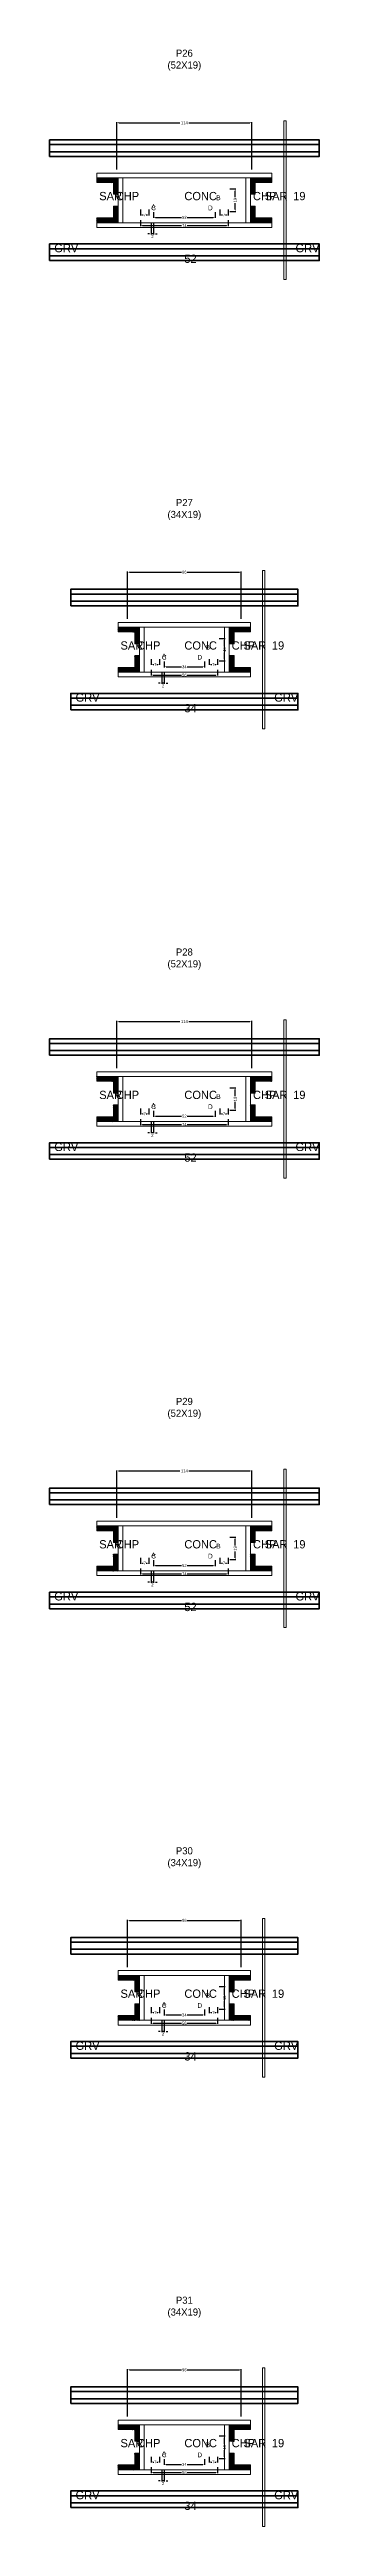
# Model space of a CAD drawing. Header units: centimetres. Extents: x -10500 to 4105, y -36866 to 295.
# Drawn here: x -114 to 114, y -11327 to -9233 of the extents above; entities that cross this region are included whole.
import ezdxf

# ---------------------------------------------------------------- set-up
doc = ezdxf.new("R2010")
doc.units = ezdxf.units.CM
for name, color, linetype in [('COTA', 241, 'Continuous'), ('GRAVATA', 224, 'Continuous'), ('Hachura', 251, 'Continuous'), ('NOMENCLATURA', 7, 'Continuous'), ('SARRAFO', 251, 'Continuous'), ('Texto Seção', 7, 'Continuous')]:
    doc.layers.add(name, color=color, linetype=linetype)
doc.dimstyles.new('cotax2', dxfattribs={"dimtxt": 2.5, "dimasz": 1.5, "dimexe": 0.5, "dimexo": 0.5, "dimgap": 0.5, "dimtad": 1, "dimcen": 2.5, "dimazin": 3, "dimtfac": 1, "dimtmove": 0, "dimatfit": 3})

# ---------------------------------------------------------------- blocks, each defined once
blk = doc.blocks.new('_CLOSEDFILLED')
at = {"color": 0, "linetype": 'BYBLOCK'}
blk.add_solid([(-1, 0.2), (0, 0), (-1, -0.2)], dxfattribs=at)
blk = doc.blocks.new('*D664')
for p, q in [((-37, -9377), (-37, -9382)), ((-35.5, -9381.5), (-2.5, -9381.5)), ((2.5, -9381.5), (35.5, -9381.5)), ((37, -9377), (37, -9382))]:
    blk.add_line(p, q)
at = {"layer": 'Defpoints'}
for p in [(-37, -9376.5), (-37, -9381.5), (37, -9376.5)]:
    blk.add_point(p, dxfattribs=at)
at = {"layer": 'COTA', "xscale": 1.5, "yscale": 1.5, "rotation": 180}
blk.add_blockref('_CLOSEDFILLED', (-37, -9381.5), dxfattribs=at)
at = {"layer": 'COTA', "xscale": 1.5, "yscale": 1.5}
blk.add_blockref('_CLOSEDFILLED', (37, -9381.5), dxfattribs=at)
at = {"layer": 'COTA', "insert": (0, -9381.5), "char_height": 2.5, "attachment_point": 5}
blk.add_mtext('74', dxfattribs=at)
blk = doc.blocks.new('*D665')
for p, q in [((-26, -9370), (-26, -9375)), ((-24.5, -9374.5), (-2.5, -9374.5)), ((2.5, -9374.5), (24.5, -9374.5)), ((26, -9370), (26, -9375))]:
    blk.add_line(p, q)
at = {"layer": 'Defpoints'}
for p in [(-26, -9369.5), (-26, -9374.5), (26, -9369.5)]:
    blk.add_point(p, dxfattribs=at)
at = {"layer": 'COTA', "xscale": 1.5, "yscale": 1.5, "rotation": 180}
blk.add_blockref('_CLOSEDFILLED', (-26, -9374.5), dxfattribs=at)
at = {"layer": 'COTA', "xscale": 1.5, "yscale": 1.5}
blk.add_blockref('_CLOSEDFILLED', (26, -9374.5), dxfattribs=at)
at = {"layer": 'COTA', "insert": (0, -9374.5), "char_height": 2.5, "attachment_point": 5}
blk.add_mtext('52', dxfattribs=at)
blk = doc.blocks.new('*D666')
for p, q in [((38.5, -9350.5), (43.5, -9350.5)), ((43, -9357.5), (43, -9352)), ((38.5, -9369.5), (43.5, -9369.5)), ((43, -9368), (43, -9362.5))]:
    blk.add_line(p, q)
at = {"layer": 'Defpoints'}
for p in [(38, -9350.5), (38, -9369.5), (43, -9369.5)]:
    blk.add_point(p, dxfattribs=at)
at = {"layer": 'COTA', "xscale": 1.5, "yscale": 1.5}
for p, rotation in [((43, -9350.5), 90), ((43, -9369.5), 270)]:
    blk.add_blockref('_CLOSEDFILLED', p, dxfattribs=dict(at, rotation=rotation))
at = {"layer": 'COTA', "insert": (43, -9360), "char_height": 2.5, "attachment_point": 5, "rotation": 90}
blk.add_mtext('19', dxfattribs=at)
blk = doc.blocks.new('*D667')
for p, q in [((-37, -9368), (-37, -9373)), ((-35.5, -9372.5), (-34.75, -9372.5)), ((-32.25, -9372.5), (-31.5, -9372.5)), ((-30, -9368), (-30, -9373))]:
    blk.add_line(p, q)
at = {"layer": 'Defpoints'}
for p in [(-37, -9367.5), (-37, -9372.5), (-30, -9367.5)]:
    blk.add_point(p, dxfattribs=at)
at = {"layer": 'COTA', "xscale": 1.5, "yscale": 1.5, "rotation": 180}
blk.add_blockref('_CLOSEDFILLED', (-37, -9372.5), dxfattribs=at)
at = {"layer": 'COTA', "xscale": 1.5, "yscale": 1.5}
blk.add_blockref('_CLOSEDFILLED', (-30, -9372.5), dxfattribs=at)
at = {"layer": 'COTA', "insert": (-33.5, -9372.5), "char_height": 2.5, "attachment_point": 5}
blk.add_mtext('7', dxfattribs=at)
blk = doc.blocks.new('*D668')
for p, q in [((30, -9368), (30, -9373)), ((31.5, -9372.5), (32.25, -9372.5)), ((34.75, -9372.5), (35.5, -9372.5)), ((37, -9368), (37, -9373))]:
    blk.add_line(p, q)
at = {"layer": 'Defpoints'}
for p in [(30, -9367.5), (30, -9372.5), (37, -9367.5)]:
    blk.add_point(p, dxfattribs=at)
at = {"layer": 'COTA', "xscale": 1.5, "yscale": 1.5, "rotation": 180}
blk.add_blockref('_CLOSEDFILLED', (30, -9372.5), dxfattribs=at)
at = {"layer": 'COTA', "xscale": 1.5, "yscale": 1.5}
blk.add_blockref('_CLOSEDFILLED', (37, -9372.5), dxfattribs=at)
at = {"layer": 'COTA', "insert": (33.5, -9372.5), "char_height": 2.5, "attachment_point": 5}
blk.add_mtext('7', dxfattribs=at)
blk = doc.blocks.new('*D669')
for p, q in [((-57, -9334), (-57, -9294)), ((-55.5, -9294.5), (-3.75, -9294.5)), ((3.75, -9294.5), (55.5, -9294.5)), ((57, -9334), (57, -9294))]:
    blk.add_line(p, q)
at = {"layer": 'Defpoints'}
for p in [(-57, -9294.5), (-57, -9334.5), (57, -9334.5)]:
    blk.add_point(p, dxfattribs=at)
at = {"layer": 'COTA', "xscale": 1.5, "yscale": 1.5, "rotation": 180}
blk.add_blockref('_CLOSEDFILLED', (-57, -9294.5), dxfattribs=at)
at = {"layer": 'COTA', "xscale": 1.5, "yscale": 1.5}
blk.add_blockref('_CLOSEDFILLED', (57, -9294.5), dxfattribs=at)
at = {"layer": 'COTA', "insert": (0, -9294.5), "char_height": 2.5, "attachment_point": 5}
blk.add_mtext('114', dxfattribs=at)
blk = doc.blocks.new('*D690')
for p, q in [((-28, -9757), (-28, -9762)), ((28, -9757), (28, -9762)), ((-26.5, -9761.5), (-2.5, -9761.5)), ((2.5, -9761.5), (26.5, -9761.5))]:
    blk.add_line(p, q)
at = {"layer": 'Defpoints'}
for p in [(-28, -9756.5), (28, -9756.5), (-28, -9761.5)]:
    blk.add_point(p, dxfattribs=at)
at = {"layer": 'COTA', "xscale": 1.5, "yscale": 1.5, "rotation": 180}
blk.add_blockref('_CLOSEDFILLED', (-28, -9761.5), dxfattribs=at)
at = {"layer": 'COTA', "xscale": 1.5, "yscale": 1.5}
blk.add_blockref('_CLOSEDFILLED', (28, -9761.5), dxfattribs=at)
at = {"layer": 'COTA', "insert": (0, -9761.5), "char_height": 2.5, "attachment_point": 5}
blk.add_mtext('56', dxfattribs=at)
blk = doc.blocks.new('*D691')
for p, q in [((-17, -9750), (-17, -9755)), ((-15.5, -9754.5), (-2.5, -9754.5)), ((2.5, -9754.5), (15.5, -9754.5)), ((17, -9750), (17, -9755))]:
    blk.add_line(p, q)
at = {"layer": 'Defpoints'}
for p in [(-17, -9749.5), (-17, -9754.5), (17, -9749.5)]:
    blk.add_point(p, dxfattribs=at)
at = {"layer": 'COTA', "xscale": 1.5, "yscale": 1.5, "rotation": 180}
blk.add_blockref('_CLOSEDFILLED', (-17, -9754.5), dxfattribs=at)
at = {"layer": 'COTA', "xscale": 1.5, "yscale": 1.5}
blk.add_blockref('_CLOSEDFILLED', (17, -9754.5), dxfattribs=at)
at = {"layer": 'COTA', "insert": (0, -9754.5), "char_height": 2.5, "attachment_point": 5}
blk.add_mtext('34', dxfattribs=at)
blk = doc.blocks.new('*D692')
for p, q in [((29.5, -9730.5), (34.5, -9730.5)), ((34, -9737.5), (34, -9732)), ((29.5, -9749.5), (34.5, -9749.5)), ((34, -9748), (34, -9742.5))]:
    blk.add_line(p, q)
at = {"layer": 'Defpoints'}
for p in [(29, -9730.5), (29, -9749.5), (34, -9749.5)]:
    blk.add_point(p, dxfattribs=at)
at = {"layer": 'COTA', "xscale": 1.5, "yscale": 1.5}
for p, rotation in [((34, -9730.5), 90), ((34, -9749.5), 270)]:
    blk.add_blockref('_CLOSEDFILLED', p, dxfattribs=dict(at, rotation=rotation))
at = {"layer": 'COTA', "insert": (34, -9740), "char_height": 2.5, "attachment_point": 5, "rotation": 90}
blk.add_mtext('19', dxfattribs=at)
blk = doc.blocks.new('*D693')
for p, q in [((-28, -9748), (-28, -9753)), ((-26.5, -9752.5), (-25.75, -9752.5)), ((-23.25, -9752.5), (-22.5, -9752.5)), ((-21, -9748), (-21, -9753))]:
    blk.add_line(p, q)
at = {"layer": 'Defpoints'}
for p in [(-28, -9747.5), (-28, -9752.5), (-21, -9747.5)]:
    blk.add_point(p, dxfattribs=at)
at = {"layer": 'COTA', "xscale": 1.5, "yscale": 1.5, "rotation": 180}
blk.add_blockref('_CLOSEDFILLED', (-28, -9752.5), dxfattribs=at)
at = {"layer": 'COTA', "xscale": 1.5, "yscale": 1.5}
blk.add_blockref('_CLOSEDFILLED', (-21, -9752.5), dxfattribs=at)
at = {"layer": 'COTA', "insert": (-24.5, -9752.5), "char_height": 2.5, "attachment_point": 5}
blk.add_mtext('7', dxfattribs=at)
blk = doc.blocks.new('*D694')
for p, q in [((21, -9748), (21, -9753)), ((22.5, -9752.5), (23.25, -9752.5)), ((25.75, -9752.5), (26.5, -9752.5)), ((28, -9748), (28, -9753))]:
    blk.add_line(p, q)
at = {"layer": 'Defpoints'}
for p in [(21, -9747.5), (21, -9752.5), (28, -9747.5)]:
    blk.add_point(p, dxfattribs=at)
at = {"layer": 'COTA', "xscale": 1.5, "yscale": 1.5, "rotation": 180}
blk.add_blockref('_CLOSEDFILLED', (21, -9752.5), dxfattribs=at)
at = {"layer": 'COTA', "xscale": 1.5, "yscale": 1.5}
blk.add_blockref('_CLOSEDFILLED', (28, -9752.5), dxfattribs=at)
at = {"layer": 'COTA', "insert": (24.5, -9752.5), "char_height": 2.5, "attachment_point": 5}
blk.add_mtext('7', dxfattribs=at)
blk = doc.blocks.new('*D695')
for p, q in [((-48, -9714), (-48, -9674)), ((-46.5, -9674.5), (-2.5, -9674.5)), ((2.5, -9674.5), (46.5, -9674.5)), ((48, -9714), (48, -9674))]:
    blk.add_line(p, q)
at = {"layer": 'Defpoints'}
for p in [(-48, -9674.5), (-48, -9714.5), (48, -9714.5)]:
    blk.add_point(p, dxfattribs=at)
at = {"layer": 'COTA', "xscale": 1.5, "yscale": 1.5, "rotation": 180}
blk.add_blockref('_CLOSEDFILLED', (-48, -9674.5), dxfattribs=at)
at = {"layer": 'COTA', "xscale": 1.5, "yscale": 1.5}
blk.add_blockref('_CLOSEDFILLED', (48, -9674.5), dxfattribs=at)
at = {"layer": 'COTA', "insert": (0, -9674.5), "char_height": 2.5, "attachment_point": 5}
blk.add_mtext('96', dxfattribs=at)
blk = doc.blocks.new('*D716')
for p, q in [((-37, -10137), (-37, -10142)), ((-35.5, -10141.5), (-2.5, -10141.5)), ((2.5, -10141.5), (35.5, -10141.5)), ((37, -10137), (37, -10142))]:
    blk.add_line(p, q)
at = {"layer": 'Defpoints'}
for p in [(-37, -10136.5), (37, -10136.5), (-37, -10141.5)]:
    blk.add_point(p, dxfattribs=at)
at = {"layer": 'COTA', "xscale": 1.5, "yscale": 1.5, "rotation": 180}
blk.add_blockref('_CLOSEDFILLED', (-37, -10141.5), dxfattribs=at)
at = {"layer": 'COTA', "xscale": 1.5, "yscale": 1.5}
blk.add_blockref('_CLOSEDFILLED', (37, -10141.5), dxfattribs=at)
at = {"layer": 'COTA', "insert": (0, -10141.5), "char_height": 2.5, "attachment_point": 5}
blk.add_mtext('74', dxfattribs=at)
blk = doc.blocks.new('*D717')
for p, q in [((-26, -10130), (-26, -10135)), ((-24.5, -10134.5), (-2.5, -10134.5)), ((2.5, -10134.5), (24.5, -10134.5)), ((26, -10130), (26, -10135))]:
    blk.add_line(p, q)
at = {"layer": 'Defpoints'}
for p in [(-26, -10129.5), (-26, -10134.5), (26, -10129.5)]:
    blk.add_point(p, dxfattribs=at)
at = {"layer": 'COTA', "xscale": 1.5, "yscale": 1.5, "rotation": 180}
blk.add_blockref('_CLOSEDFILLED', (-26, -10134.5), dxfattribs=at)
at = {"layer": 'COTA', "xscale": 1.5, "yscale": 1.5}
blk.add_blockref('_CLOSEDFILLED', (26, -10134.5), dxfattribs=at)
at = {"layer": 'COTA', "insert": (0, -10134.5), "char_height": 2.5, "attachment_point": 5}
blk.add_mtext('52', dxfattribs=at)
blk = doc.blocks.new('*D718')
for p, q in [((38.5, -10110.5), (43.5, -10110.5)), ((43, -10117.5), (43, -10112)), ((38.5, -10129.5), (43.5, -10129.5)), ((43, -10128), (43, -10122.5))]:
    blk.add_line(p, q)
at = {"layer": 'Defpoints'}
for p in [(38, -10110.5), (38, -10129.5), (43, -10129.5)]:
    blk.add_point(p, dxfattribs=at)
at = {"layer": 'COTA', "xscale": 1.5, "yscale": 1.5}
for p, rotation in [((43, -10110.5), 90), ((43, -10129.5), 270)]:
    blk.add_blockref('_CLOSEDFILLED', p, dxfattribs=dict(at, rotation=rotation))
at = {"layer": 'COTA', "insert": (43, -10120), "char_height": 2.5, "attachment_point": 5, "rotation": 90}
blk.add_mtext('19', dxfattribs=at)
blk = doc.blocks.new('*D719')
for p, q in [((-37, -10128), (-37, -10133)), ((-35.5, -10132.5), (-34.75, -10132.5)), ((-32.25, -10132.5), (-31.5, -10132.5)), ((-30, -10128), (-30, -10133))]:
    blk.add_line(p, q)
at = {"layer": 'Defpoints'}
for p in [(-37, -10127.5), (-37, -10132.5), (-30, -10127.5)]:
    blk.add_point(p, dxfattribs=at)
at = {"layer": 'COTA', "xscale": 1.5, "yscale": 1.5, "rotation": 180}
blk.add_blockref('_CLOSEDFILLED', (-37, -10132.5), dxfattribs=at)
at = {"layer": 'COTA', "xscale": 1.5, "yscale": 1.5}
blk.add_blockref('_CLOSEDFILLED', (-30, -10132.5), dxfattribs=at)
at = {"layer": 'COTA', "insert": (-33.5, -10132.5), "char_height": 2.5, "attachment_point": 5}
blk.add_mtext('7', dxfattribs=at)
blk = doc.blocks.new('*D720')
for p, q in [((30, -10128), (30, -10133)), ((31.5, -10132.5), (32.25, -10132.5)), ((34.75, -10132.5), (35.5, -10132.5)), ((37, -10128), (37, -10133))]:
    blk.add_line(p, q)
at = {"layer": 'Defpoints'}
for p in [(30, -10127.5), (30, -10132.5), (37, -10127.5)]:
    blk.add_point(p, dxfattribs=at)
at = {"layer": 'COTA', "xscale": 1.5, "yscale": 1.5, "rotation": 180}
blk.add_blockref('_CLOSEDFILLED', (30, -10132.5), dxfattribs=at)
at = {"layer": 'COTA', "xscale": 1.5, "yscale": 1.5}
blk.add_blockref('_CLOSEDFILLED', (37, -10132.5), dxfattribs=at)
at = {"layer": 'COTA', "insert": (33.5, -10132.5), "char_height": 2.5, "attachment_point": 5}
blk.add_mtext('7', dxfattribs=at)
blk = doc.blocks.new('*D721')
for p, q in [((-57, -10094), (-57, -10054)), ((-55.5, -10054.5), (-3.75, -10054.5)), ((3.75, -10054.5), (55.5, -10054.5)), ((57, -10094), (57, -10054))]:
    blk.add_line(p, q)
at = {"layer": 'Defpoints'}
for p in [(-57, -10054.5), (-57, -10094.5), (57, -10094.5)]:
    blk.add_point(p, dxfattribs=at)
at = {"layer": 'COTA', "xscale": 1.5, "yscale": 1.5, "rotation": 180}
blk.add_blockref('_CLOSEDFILLED', (-57, -10054.5), dxfattribs=at)
at = {"layer": 'COTA', "xscale": 1.5, "yscale": 1.5}
blk.add_blockref('_CLOSEDFILLED', (57, -10054.5), dxfattribs=at)
at = {"layer": 'COTA', "insert": (0, -10054.5), "char_height": 2.5, "attachment_point": 5}
blk.add_mtext('114', dxfattribs=at)
blk = doc.blocks.new('*D742')
for p, q in [((-37, -10517), (-37, -10522)), ((-35.5, -10521.5), (-2.5, -10521.5)), ((2.5, -10521.5), (35.5, -10521.5)), ((37, -10517), (37, -10522))]:
    blk.add_line(p, q)
at = {"layer": 'Defpoints'}
for p in [(-37, -10516.5), (-37, -10521.5), (37, -10516.5)]:
    blk.add_point(p, dxfattribs=at)
at = {"layer": 'COTA', "xscale": 1.5, "yscale": 1.5, "rotation": 180}
blk.add_blockref('_CLOSEDFILLED', (-37, -10521.5), dxfattribs=at)
at = {"layer": 'COTA', "xscale": 1.5, "yscale": 1.5}
blk.add_blockref('_CLOSEDFILLED', (37, -10521.5), dxfattribs=at)
at = {"layer": 'COTA', "insert": (0, -10521.5), "char_height": 2.5, "attachment_point": 5}
blk.add_mtext('74', dxfattribs=at)
blk = doc.blocks.new('*D743')
for p, q in [((-26, -10510), (-26, -10515)), ((26, -10510), (26, -10515)), ((-24.5, -10514.5), (-2.5, -10514.5)), ((2.5, -10514.5), (24.5, -10514.5))]:
    blk.add_line(p, q)
at = {"layer": 'Defpoints'}
for p in [(-26, -10509.5), (26, -10509.5), (-26, -10514.5)]:
    blk.add_point(p, dxfattribs=at)
at = {"layer": 'COTA', "xscale": 1.5, "yscale": 1.5, "rotation": 180}
blk.add_blockref('_CLOSEDFILLED', (-26, -10514.5), dxfattribs=at)
at = {"layer": 'COTA', "xscale": 1.5, "yscale": 1.5}
blk.add_blockref('_CLOSEDFILLED', (26, -10514.5), dxfattribs=at)
at = {"layer": 'COTA', "insert": (0, -10514.5), "char_height": 2.5, "attachment_point": 5}
blk.add_mtext('52', dxfattribs=at)
blk = doc.blocks.new('*D744')
for p, q in [((38.5, -10490.5), (43.5, -10490.5)), ((43, -10497.5), (43, -10492)), ((38.5, -10509.5), (43.5, -10509.5)), ((43, -10508), (43, -10502.5))]:
    blk.add_line(p, q)
at = {"layer": 'Defpoints'}
for p in [(38, -10490.5), (38, -10509.5), (43, -10509.5)]:
    blk.add_point(p, dxfattribs=at)
at = {"layer": 'COTA', "xscale": 1.5, "yscale": 1.5}
for p, rotation in [((43, -10490.5), 90), ((43, -10509.5), 270)]:
    blk.add_blockref('_CLOSEDFILLED', p, dxfattribs=dict(at, rotation=rotation))
at = {"layer": 'COTA', "insert": (43, -10500), "char_height": 2.5, "attachment_point": 5, "rotation": 90}
blk.add_mtext('19', dxfattribs=at)
blk = doc.blocks.new('*D745')
for p, q in [((-37, -10508), (-37, -10513)), ((-35.5, -10512.5), (-34.75, -10512.5)), ((-32.25, -10512.5), (-31.5, -10512.5)), ((-30, -10508), (-30, -10513))]:
    blk.add_line(p, q)
at = {"layer": 'Defpoints'}
for p in [(-37, -10507.5), (-37, -10512.5), (-30, -10507.5)]:
    blk.add_point(p, dxfattribs=at)
at = {"layer": 'COTA', "xscale": 1.5, "yscale": 1.5, "rotation": 180}
blk.add_blockref('_CLOSEDFILLED', (-37, -10512.5), dxfattribs=at)
at = {"layer": 'COTA', "xscale": 1.5, "yscale": 1.5}
blk.add_blockref('_CLOSEDFILLED', (-30, -10512.5), dxfattribs=at)
at = {"layer": 'COTA', "insert": (-33.5, -10512.5), "char_height": 2.5, "attachment_point": 5}
blk.add_mtext('7', dxfattribs=at)
blk = doc.blocks.new('*D746')
for p, q in [((30, -10508), (30, -10513)), ((31.5, -10512.5), (32.25, -10512.5)), ((34.75, -10512.5), (35.5, -10512.5)), ((37, -10508), (37, -10513))]:
    blk.add_line(p, q)
at = {"layer": 'Defpoints'}
for p in [(30, -10507.5), (30, -10512.5), (37, -10507.5)]:
    blk.add_point(p, dxfattribs=at)
at = {"layer": 'COTA', "xscale": 1.5, "yscale": 1.5, "rotation": 180}
blk.add_blockref('_CLOSEDFILLED', (30, -10512.5), dxfattribs=at)
at = {"layer": 'COTA', "xscale": 1.5, "yscale": 1.5}
blk.add_blockref('_CLOSEDFILLED', (37, -10512.5), dxfattribs=at)
at = {"layer": 'COTA', "insert": (33.5, -10512.5), "char_height": 2.5, "attachment_point": 5}
blk.add_mtext('7', dxfattribs=at)
blk = doc.blocks.new('*D747')
for p, q in [((-57, -10474), (-57, -10434)), ((-55.5, -10434.5), (-3.75, -10434.5)), ((3.75, -10434.5), (55.5, -10434.5)), ((57, -10474), (57, -10434))]:
    blk.add_line(p, q)
at = {"layer": 'Defpoints'}
for p in [(-57, -10434.5), (-57, -10474.5), (57, -10474.5)]:
    blk.add_point(p, dxfattribs=at)
at = {"layer": 'COTA', "xscale": 1.5, "yscale": 1.5, "rotation": 180}
blk.add_blockref('_CLOSEDFILLED', (-57, -10434.5), dxfattribs=at)
at = {"layer": 'COTA', "xscale": 1.5, "yscale": 1.5}
blk.add_blockref('_CLOSEDFILLED', (57, -10434.5), dxfattribs=at)
at = {"layer": 'COTA', "insert": (0, -10434.5), "char_height": 2.5, "attachment_point": 5}
blk.add_mtext('114', dxfattribs=at)
blk = doc.blocks.new('*D768')
for p, q in [((-28, -10897), (-28, -10902)), ((-26.5, -10901.5), (-2.5, -10901.5)), ((2.5, -10901.5), (26.5, -10901.5)), ((28, -10897), (28, -10902))]:
    blk.add_line(p, q)
at = {"layer": 'Defpoints'}
for p in [(-28, -10896.5), (-28, -10901.5), (28, -10896.5)]:
    blk.add_point(p, dxfattribs=at)
at = {"layer": 'COTA', "xscale": 1.5, "yscale": 1.5, "rotation": 180}
blk.add_blockref('_CLOSEDFILLED', (-28, -10901.5), dxfattribs=at)
at = {"layer": 'COTA', "xscale": 1.5, "yscale": 1.5}
blk.add_blockref('_CLOSEDFILLED', (28, -10901.5), dxfattribs=at)
at = {"layer": 'COTA', "insert": (0, -10901.5), "char_height": 2.5, "attachment_point": 5}
blk.add_mtext('56', dxfattribs=at)
blk = doc.blocks.new('*D769')
for p, q in [((-17, -10890), (-17, -10895)), ((17, -10890), (17, -10895)), ((-15.5, -10894.5), (-2.5, -10894.5)), ((2.5, -10894.5), (15.5, -10894.5))]:
    blk.add_line(p, q)
at = {"layer": 'Defpoints'}
for p in [(-17, -10889.5), (17, -10889.5), (-17, -10894.5)]:
    blk.add_point(p, dxfattribs=at)
at = {"layer": 'COTA', "xscale": 1.5, "yscale": 1.5, "rotation": 180}
blk.add_blockref('_CLOSEDFILLED', (-17, -10894.5), dxfattribs=at)
at = {"layer": 'COTA', "xscale": 1.5, "yscale": 1.5}
blk.add_blockref('_CLOSEDFILLED', (17, -10894.5), dxfattribs=at)
at = {"layer": 'COTA', "insert": (0, -10894.5), "char_height": 2.5, "attachment_point": 5}
blk.add_mtext('34', dxfattribs=at)
blk = doc.blocks.new('*D770')
for p, q in [((29.5, -10870.5), (34.5, -10870.5)), ((29.5, -10889.5), (34.5, -10889.5)), ((34, -10877.5), (34, -10872)), ((34, -10888), (34, -10882.5))]:
    blk.add_line(p, q)
at = {"layer": 'Defpoints'}
for p in [(29, -10870.5), (29, -10889.5), (34, -10889.5)]:
    blk.add_point(p, dxfattribs=at)
at = {"layer": 'COTA', "xscale": 1.5, "yscale": 1.5}
for p, rotation in [((34, -10870.5), 90), ((34, -10889.5), 270)]:
    blk.add_blockref('_CLOSEDFILLED', p, dxfattribs=dict(at, rotation=rotation))
at = {"layer": 'COTA', "insert": (34, -10880), "char_height": 2.5, "attachment_point": 5, "rotation": 90}
blk.add_mtext('19', dxfattribs=at)
blk = doc.blocks.new('*D771')
for p, q in [((-28, -10888), (-28, -10893)), ((-21, -10888), (-21, -10893)), ((-26.5, -10892.5), (-25.75, -10892.5)), ((-23.25, -10892.5), (-22.5, -10892.5))]:
    blk.add_line(p, q)
at = {"layer": 'Defpoints'}
for p in [(-28, -10887.5), (-21, -10887.5), (-28, -10892.5)]:
    blk.add_point(p, dxfattribs=at)
at = {"layer": 'COTA', "xscale": 1.5, "yscale": 1.5, "rotation": 180}
blk.add_blockref('_CLOSEDFILLED', (-28, -10892.5), dxfattribs=at)
at = {"layer": 'COTA', "xscale": 1.5, "yscale": 1.5}
blk.add_blockref('_CLOSEDFILLED', (-21, -10892.5), dxfattribs=at)
at = {"layer": 'COTA', "insert": (-24.5, -10892.5), "char_height": 2.5, "attachment_point": 5}
blk.add_mtext('7', dxfattribs=at)
blk = doc.blocks.new('*D772')
for p, q in [((21, -10888), (21, -10893)), ((28, -10888), (28, -10893)), ((22.5, -10892.5), (23.25, -10892.5)), ((25.75, -10892.5), (26.5, -10892.5))]:
    blk.add_line(p, q)
at = {"layer": 'Defpoints'}
for p in [(21, -10887.5), (28, -10887.5), (21, -10892.5)]:
    blk.add_point(p, dxfattribs=at)
at = {"layer": 'COTA', "xscale": 1.5, "yscale": 1.5, "rotation": 180}
blk.add_blockref('_CLOSEDFILLED', (21, -10892.5), dxfattribs=at)
at = {"layer": 'COTA', "xscale": 1.5, "yscale": 1.5}
blk.add_blockref('_CLOSEDFILLED', (28, -10892.5), dxfattribs=at)
at = {"layer": 'COTA', "insert": (24.5, -10892.5), "char_height": 2.5, "attachment_point": 5}
blk.add_mtext('7', dxfattribs=at)
blk = doc.blocks.new('*D773')
for p, q in [((-48, -10854), (-48, -10814)), ((-46.5, -10814.5), (-2.5, -10814.5)), ((2.5, -10814.5), (46.5, -10814.5)), ((48, -10854), (48, -10814))]:
    blk.add_line(p, q)
at = {"layer": 'Defpoints'}
for p in [(-48, -10814.5), (-48, -10854.5), (48, -10854.5)]:
    blk.add_point(p, dxfattribs=at)
at = {"layer": 'COTA', "xscale": 1.5, "yscale": 1.5, "rotation": 180}
blk.add_blockref('_CLOSEDFILLED', (-48, -10814.5), dxfattribs=at)
at = {"layer": 'COTA', "xscale": 1.5, "yscale": 1.5}
blk.add_blockref('_CLOSEDFILLED', (48, -10814.5), dxfattribs=at)
at = {"layer": 'COTA', "insert": (0, -10814.5), "char_height": 2.5, "attachment_point": 5}
blk.add_mtext('96', dxfattribs=at)
blk = doc.blocks.new('*D794')
for p, q in [((-28, -11277), (-28, -11282)), ((-26.5, -11281.5), (-2.5, -11281.5)), ((2.5, -11281.5), (26.5, -11281.5)), ((28, -11277), (28, -11282))]:
    blk.add_line(p, q)
at = {"layer": 'Defpoints'}
for p in [(-28, -11276.5), (-28, -11281.5), (28, -11276.5)]:
    blk.add_point(p, dxfattribs=at)
at = {"layer": 'COTA', "xscale": 1.5, "yscale": 1.5, "rotation": 180}
blk.add_blockref('_CLOSEDFILLED', (-28, -11281.5), dxfattribs=at)
at = {"layer": 'COTA', "xscale": 1.5, "yscale": 1.5}
blk.add_blockref('_CLOSEDFILLED', (28, -11281.5), dxfattribs=at)
at = {"layer": 'COTA', "insert": (0, -11281.5), "char_height": 2.5, "attachment_point": 5}
blk.add_mtext('56', dxfattribs=at)
blk = doc.blocks.new('*D795')
for p, q in [((-17, -11270), (-17, -11275)), ((-15.5, -11274.5), (-2.5, -11274.5)), ((2.5, -11274.5), (15.5, -11274.5)), ((17, -11270), (17, -11275))]:
    blk.add_line(p, q)
at = {"layer": 'Defpoints'}
for p in [(-17, -11269.5), (-17, -11274.5), (17, -11269.5)]:
    blk.add_point(p, dxfattribs=at)
at = {"layer": 'COTA', "xscale": 1.5, "yscale": 1.5, "rotation": 180}
blk.add_blockref('_CLOSEDFILLED', (-17, -11274.5), dxfattribs=at)
at = {"layer": 'COTA', "xscale": 1.5, "yscale": 1.5}
blk.add_blockref('_CLOSEDFILLED', (17, -11274.5), dxfattribs=at)
at = {"layer": 'COTA', "insert": (0, -11274.5), "char_height": 2.5, "attachment_point": 5}
blk.add_mtext('34', dxfattribs=at)
blk = doc.blocks.new('*D796')
for p, q in [((29.5, -11250.5), (34.5, -11250.5)), ((34, -11257.5), (34, -11252)), ((34, -11268), (34, -11262.5)), ((29.5, -11269.5), (34.5, -11269.5))]:
    blk.add_line(p, q)
at = {"layer": 'Defpoints'}
for p in [(29, -11250.5), (29, -11269.5), (34, -11269.5)]:
    blk.add_point(p, dxfattribs=at)
at = {"layer": 'COTA', "xscale": 1.5, "yscale": 1.5}
for p, rotation in [((34, -11250.5), 90), ((34, -11269.5), 270)]:
    blk.add_blockref('_CLOSEDFILLED', p, dxfattribs=dict(at, rotation=rotation))
at = {"layer": 'COTA', "insert": (34, -11260), "char_height": 2.5, "attachment_point": 5, "rotation": 90}
blk.add_mtext('19', dxfattribs=at)
blk = doc.blocks.new('*D797')
for p, q in [((-28, -11268), (-28, -11273)), ((-26.5, -11272.5), (-25.75, -11272.5)), ((-23.25, -11272.5), (-22.5, -11272.5)), ((-21, -11268), (-21, -11273))]:
    blk.add_line(p, q)
at = {"layer": 'Defpoints'}
for p in [(-28, -11267.5), (-21, -11267.5), (-28, -11272.5)]:
    blk.add_point(p, dxfattribs=at)
at = {"layer": 'COTA', "xscale": 1.5, "yscale": 1.5, "rotation": 180}
blk.add_blockref('_CLOSEDFILLED', (-28, -11272.5), dxfattribs=at)
at = {"layer": 'COTA', "xscale": 1.5, "yscale": 1.5}
blk.add_blockref('_CLOSEDFILLED', (-21, -11272.5), dxfattribs=at)
at = {"layer": 'COTA', "insert": (-24.5, -11272.5), "char_height": 2.5, "attachment_point": 5}
blk.add_mtext('7', dxfattribs=at)
blk = doc.blocks.new('*D798')
for p, q in [((21, -11268), (21, -11273)), ((22.5, -11272.5), (23.25, -11272.5)), ((25.75, -11272.5), (26.5, -11272.5)), ((28, -11268), (28, -11273))]:
    blk.add_line(p, q)
at = {"layer": 'Defpoints'}
for p in [(21, -11267.5), (28, -11267.5), (21, -11272.5)]:
    blk.add_point(p, dxfattribs=at)
at = {"layer": 'COTA', "xscale": 1.5, "yscale": 1.5, "rotation": 180}
blk.add_blockref('_CLOSEDFILLED', (21, -11272.5), dxfattribs=at)
at = {"layer": 'COTA', "xscale": 1.5, "yscale": 1.5}
blk.add_blockref('_CLOSEDFILLED', (28, -11272.5), dxfattribs=at)
at = {"layer": 'COTA', "insert": (24.5, -11272.5), "char_height": 2.5, "attachment_point": 5}
blk.add_mtext('7', dxfattribs=at)
blk = doc.blocks.new('*D799')
for p, q in [((-48, -11234), (-48, -11194)), ((-46.5, -11194.5), (-2.5, -11194.5)), ((2.5, -11194.5), (46.5, -11194.5)), ((48, -11234), (48, -11194))]:
    blk.add_line(p, q)
at = {"layer": 'Defpoints'}
for p in [(-48, -11194.5), (-48, -11234.5), (48, -11234.5)]:
    blk.add_point(p, dxfattribs=at)
at = {"layer": 'COTA', "xscale": 1.5, "yscale": 1.5, "rotation": 180}
blk.add_blockref('_CLOSEDFILLED', (-48, -11194.5), dxfattribs=at)
at = {"layer": 'COTA', "xscale": 1.5, "yscale": 1.5}
blk.add_blockref('_CLOSEDFILLED', (48, -11194.5), dxfattribs=at)
at = {"layer": 'COTA', "insert": (0, -11194.5), "char_height": 2.5, "attachment_point": 5}
blk.add_mtext('96', dxfattribs=at)

msp = doc.modelspace()

# ---------------------------------------------------------------- hatches: boundary and pattern name
at = {"layer": 'SARRAFO'}
h = msp.add_hatch(dxfattribs=at)
h.set_pattern_fill('SOLID', scale=2)
h.paths.add_polyline_path([(-74, -9345), (-60, -9345), (-60, -9341), (-74, -9341)])
h = msp.add_hatch(dxfattribs=at)
h.set_pattern_fill('SOLID', scale=2)
h.paths.add_polyline_path([(-60, -9355), (-56, -9355), (-56, -9341), (-60, -9341)])
h = msp.add_hatch(dxfattribs=at)
h.set_pattern_fill('SOLID', scale=2)
h.paths.add_polyline_path([(56, -9355), (60, -9355), (60, -9341), (56, -9341)])
h = msp.add_hatch(dxfattribs=at)
h.set_pattern_fill('SOLID', scale=2)
h.paths.add_polyline_path([(60, -9345), (74, -9345), (74, -9341), (60, -9341)])
h = msp.add_hatch(dxfattribs=at)
h.set_pattern_fill('SOLID', scale=2)
h.paths.add_polyline_path([(-74, -9379), (-60, -9379), (-60, -9375), (-74, -9375)])
h = msp.add_hatch(dxfattribs=at)
h.set_pattern_fill('SOLID', scale=2)
h.paths.add_polyline_path([(-60, -9379), (-56, -9379), (-56, -9365), (-60, -9365)])
h = msp.add_hatch(dxfattribs=at)
h.set_pattern_fill('SOLID', scale=2)
h.paths.add_polyline_path([(56, -9379), (60, -9379), (60, -9365), (56, -9365)])
h = msp.add_hatch(dxfattribs=at)
h.set_pattern_fill('SOLID', scale=2)
h.paths.add_polyline_path([(60, -9379), (74, -9379), (74, -9375), (60, -9375)])
h = msp.add_hatch(dxfattribs=at)
h.set_pattern_fill('SOLID', scale=2)
h.paths.add_polyline_path([(-56, -9725), (-42, -9725), (-42, -9721), (-56, -9721)])
h = msp.add_hatch(dxfattribs=at)
h.set_pattern_fill('SOLID', scale=2)
h.paths.add_polyline_path([(-42, -9735), (-38, -9735), (-38, -9721), (-42, -9721)])
h = msp.add_hatch(dxfattribs=at)
h.set_pattern_fill('SOLID', scale=2)
h.paths.add_polyline_path([(38, -9735), (42, -9735), (42, -9721), (38, -9721)])
h = msp.add_hatch(dxfattribs=at)
h.set_pattern_fill('SOLID', scale=2)
h.paths.add_polyline_path([(42, -9725), (56, -9725), (56, -9721), (42, -9721)])
h = msp.add_hatch(dxfattribs=at)
h.set_pattern_fill('SOLID', scale=2)
h.paths.add_polyline_path([(-56, -9759), (-42, -9759), (-42, -9755), (-56, -9755)])
h = msp.add_hatch(dxfattribs=at)
h.set_pattern_fill('SOLID', scale=2)
h.paths.add_polyline_path([(-42, -9759), (-38, -9759), (-38, -9745), (-42, -9745)])
h = msp.add_hatch(dxfattribs=at)
h.set_pattern_fill('SOLID', scale=2)
h.paths.add_polyline_path([(38, -9759), (42, -9759), (42, -9745), (38, -9745)])
h = msp.add_hatch(dxfattribs=at)
h.set_pattern_fill('SOLID', scale=2)
h.paths.add_polyline_path([(42, -9759), (56, -9759), (56, -9755), (42, -9755)])
h = msp.add_hatch(dxfattribs=at)
h.set_pattern_fill('SOLID', scale=2)
h.paths.add_polyline_path([(-74, -10105), (-60, -10105), (-60, -10101), (-74, -10101)])
h = msp.add_hatch(dxfattribs=at)
h.set_pattern_fill('SOLID', scale=2)
h.paths.add_polyline_path([(-60, -10115), (-56, -10115), (-56, -10101), (-60, -10101)])
h = msp.add_hatch(dxfattribs=at)
h.set_pattern_fill('SOLID', scale=2)
h.paths.add_polyline_path([(56, -10115), (60, -10115), (60, -10101), (56, -10101)])
h = msp.add_hatch(dxfattribs=at)
h.set_pattern_fill('SOLID', scale=2)
h.paths.add_polyline_path([(60, -10105), (74, -10105), (74, -10101), (60, -10101)])
h = msp.add_hatch(dxfattribs=at)
h.set_pattern_fill('SOLID', scale=2)
h.paths.add_polyline_path([(-74, -10139), (-60, -10139), (-60, -10135), (-74, -10135)])
h = msp.add_hatch(dxfattribs=at)
h.set_pattern_fill('SOLID', scale=2)
h.paths.add_polyline_path([(-60, -10139), (-56, -10139), (-56, -10125), (-60, -10125)])
h = msp.add_hatch(dxfattribs=at)
h.set_pattern_fill('SOLID', scale=2)
h.paths.add_polyline_path([(56, -10139), (60, -10139), (60, -10125), (56, -10125)])
h = msp.add_hatch(dxfattribs=at)
h.set_pattern_fill('SOLID', scale=2)
h.paths.add_polyline_path([(60, -10139), (74, -10139), (74, -10135), (60, -10135)])
h = msp.add_hatch(dxfattribs=at)
h.set_pattern_fill('SOLID', scale=2)
h.paths.add_polyline_path([(-74, -10485), (-60, -10485), (-60, -10481), (-74, -10481)])
h = msp.add_hatch(dxfattribs=at)
h.set_pattern_fill('SOLID', scale=2)
h.paths.add_polyline_path([(-60, -10495), (-56, -10495), (-56, -10481), (-60, -10481)])
h = msp.add_hatch(dxfattribs=at)
h.set_pattern_fill('SOLID', scale=2)
h.paths.add_polyline_path([(56, -10495), (60, -10495), (60, -10481), (56, -10481)])
h = msp.add_hatch(dxfattribs=at)
h.set_pattern_fill('SOLID', scale=2)
h.paths.add_polyline_path([(60, -10485), (74, -10485), (74, -10481), (60, -10481)])
h = msp.add_hatch(dxfattribs=at)
h.set_pattern_fill('SOLID', scale=2)
h.paths.add_polyline_path([(-60, -10519), (-56, -10519), (-56, -10505), (-60, -10505)])
h = msp.add_hatch(dxfattribs=at)
h.set_pattern_fill('SOLID', scale=2)
h.paths.add_polyline_path([(56, -10519), (60, -10519), (60, -10505), (56, -10505)])
h = msp.add_hatch(dxfattribs=at)
h.set_pattern_fill('SOLID', scale=2)
h.paths.add_polyline_path([(-74, -10519), (-60, -10519), (-60, -10515), (-74, -10515)])
h = msp.add_hatch(dxfattribs=at)
h.set_pattern_fill('SOLID', scale=2)
h.paths.add_polyline_path([(60, -10519), (74, -10519), (74, -10515), (60, -10515)])
h = msp.add_hatch(dxfattribs=at)
h.set_pattern_fill('SOLID', scale=2)
h.paths.add_polyline_path([(-56, -10865), (-42, -10865), (-42, -10861), (-56, -10861)])
h = msp.add_hatch(dxfattribs=at)
h.set_pattern_fill('SOLID', scale=2)
h.paths.add_polyline_path([(-42, -10875), (-38, -10875), (-38, -10861), (-42, -10861)])
h = msp.add_hatch(dxfattribs=at)
h.set_pattern_fill('SOLID', scale=2)
h.paths.add_polyline_path([(38, -10875), (42, -10875), (42, -10861), (38, -10861)])
h = msp.add_hatch(dxfattribs=at)
h.set_pattern_fill('SOLID', scale=2)
h.paths.add_polyline_path([(42, -10865), (56, -10865), (56, -10861), (42, -10861)])
h = msp.add_hatch(dxfattribs=at)
h.set_pattern_fill('SOLID', scale=2)
h.paths.add_polyline_path([(-42, -10899), (-38, -10899), (-38, -10885), (-42, -10885)])
h = msp.add_hatch(dxfattribs=at)
h.set_pattern_fill('SOLID', scale=2)
h.paths.add_polyline_path([(38, -10899), (42, -10899), (42, -10885), (38, -10885)])
h = msp.add_hatch(dxfattribs=at)
h.set_pattern_fill('SOLID', scale=2)
h.paths.add_polyline_path([(-56, -10899), (-42, -10899), (-42, -10895), (-56, -10895)])
h = msp.add_hatch(dxfattribs=at)
h.set_pattern_fill('SOLID', scale=2)
h.paths.add_polyline_path([(42, -10899), (56, -10899), (56, -10895), (42, -10895)])
h = msp.add_hatch(dxfattribs=at)
h.set_pattern_fill('SOLID', scale=2)
h.paths.add_polyline_path([(-56, -11245), (-42, -11245), (-42, -11241), (-56, -11241)])
h = msp.add_hatch(dxfattribs=at)
h.set_pattern_fill('SOLID', scale=2)
h.paths.add_polyline_path([(-42, -11255), (-38, -11255), (-38, -11241), (-42, -11241)])
h = msp.add_hatch(dxfattribs=at)
h.set_pattern_fill('SOLID', scale=2)
h.paths.add_polyline_path([(38, -11255), (42, -11255), (42, -11241), (38, -11241)])
h = msp.add_hatch(dxfattribs=at)
h.set_pattern_fill('SOLID', scale=2)
h.paths.add_polyline_path([(42, -11245), (56, -11245), (56, -11241), (42, -11241)])
h = msp.add_hatch(dxfattribs=at)
h.set_pattern_fill('SOLID', scale=2)
h.paths.add_polyline_path([(-42, -11279), (-38, -11279), (-38, -11265), (-42, -11265)])
h = msp.add_hatch(dxfattribs=at)
h.set_pattern_fill('SOLID', scale=2)
h.paths.add_polyline_path([(38, -11279), (42, -11279), (42, -11265), (38, -11265)])
h = msp.add_hatch(dxfattribs=at)
h.set_pattern_fill('SOLID', scale=2)
h.paths.add_polyline_path([(-56, -11279), (-42, -11279), (-42, -11275), (-56, -11275)])
h = msp.add_hatch(dxfattribs=at)
h.set_pattern_fill('SOLID', scale=2)
h.paths.add_polyline_path([(42, -11279), (56, -11279), (56, -11275), (42, -11275)])

# ---------------------------------------------------------------- linework, layer by layer
at = {"layer": 'GRAVATA', "lineweight": 50}
for points in [[(-114, -9323), (114, -9323), (114, -9309), (-114, -9309)], [(-114, -9319), (114, -9319), (114, -9313), (-114, -9313)], [(-114, -9411), (114, -9411), (114, -9397), (-114, -9397)], [(-114, -9407), (114, -9407), (114, -9401), (-114, -9401)], [(-96, -9703), (96, -9703), (96, -9689), (-96, -9689)], [(-96, -9699), (96, -9699), (96, -9693), (-96, -9693)], [(-96, -9791), (96, -9791), (96, -9777), (-96, -9777)], [(-96, -9787), (96, -9787), (96, -9781), (-96, -9781)], [(-114, -10083), (114, -10083), (114, -10069), (-114, -10069)], [(-114, -10079), (114, -10079), (114, -10073), (-114, -10073)], [(-114, -10171), (114, -10171), (114, -10157), (-114, -10157)], [(-114, -10167), (114, -10167), (114, -10161), (-114, -10161)], [(-114, -10463), (114, -10463), (114, -10449), (-114, -10449)], [(-114, -10459), (114, -10459), (114, -10453), (-114, -10453)], [(-114, -10551), (114, -10551), (114, -10537), (-114, -10537)], [(-114, -10547), (114, -10547), (114, -10541), (-114, -10541)], [(-96, -10843), (96, -10843), (96, -10829), (-96, -10829)], [(-96, -10839), (96, -10839), (96, -10833), (-96, -10833)], [(-96, -10931), (96, -10931), (96, -10917), (-96, -10917)], [(-96, -10927), (96, -10927), (96, -10921), (-96, -10921)], [(-96, -11223), (96, -11223), (96, -11209), (-96, -11209)], [(-96, -11219), (96, -11219), (96, -11213), (-96, -11213)], [(-96, -11311), (96, -11311), (96, -11297), (-96, -11297)], [(-96, -11307), (96, -11307), (96, -11301), (-96, -11301)]]:
    msp.add_lwpolyline(points, close=True, dxfattribs=at)
at = {"layer": 'Hachura', "lineweight": 13}
for points in [[(84, -9427), (86, -9427), (86, -9293), (84, -9293)], [(66, -9807), (68, -9807), (68, -9673), (66, -9673)], [(84, -10187), (86, -10187), (86, -10053), (84, -10053)], [(84, -10567), (86, -10567), (86, -10433), (84, -10433)], [(66, -10947), (68, -10947), (68, -10813), (66, -10813)], [(66, -11327), (68, -11327), (68, -11193), (66, -11193)]]:
    msp.add_lwpolyline(points, close=True, dxfattribs=at)
at = {"layer": 'Hachura', "lineweight": 18}
for points in [[(-74, -9341), (74, -9341), (74, -9337), (-74, -9337)], [(-56, -9379), (-52, -9379), (-52, -9341), (-56, -9341)], [(52, -9379), (56, -9379), (56, -9341), (52, -9341)], [(-74, -9383), (74, -9383), (74, -9379), (-74, -9379)], [(-56, -9721), (56, -9721), (56, -9717), (-56, -9717)], [(-38, -9759), (-34, -9759), (-34, -9721), (-38, -9721)], [(34, -9759), (38, -9759), (38, -9721), (34, -9721)], [(-56, -9763), (56, -9763), (56, -9759), (-56, -9759)], [(-74, -10101), (74, -10101), (74, -10097), (-74, -10097)], [(-56, -10139), (-52, -10139), (-52, -10101), (-56, -10101)], [(52, -10139), (56, -10139), (56, -10101), (52, -10101)], [(-74, -10143), (74, -10143), (74, -10139), (-74, -10139)], [(-74, -10481), (74, -10481), (74, -10477), (-74, -10477)], [(-56, -10519), (-52, -10519), (-52, -10481), (-56, -10481)], [(52, -10519), (56, -10519), (56, -10481), (52, -10481)], [(-74, -10523), (74, -10523), (74, -10519), (-74, -10519)], [(-56, -10861), (56, -10861), (56, -10857), (-56, -10857)], [(-38, -10899), (-34, -10899), (-34, -10861), (-38, -10861)], [(34, -10899), (38, -10899), (38, -10861), (34, -10861)], [(-56, -10903), (56, -10903), (56, -10899), (-56, -10899)], [(-56, -11241), (56, -11241), (56, -11237), (-56, -11237)], [(-38, -11279), (-34, -11279), (-34, -11241), (-38, -11241)], [(34, -11279), (38, -11279), (38, -11241), (34, -11241)], [(-56, -11283), (56, -11283), (56, -11279), (-56, -11279)]]:
    msp.add_lwpolyline(points, close=True, dxfattribs=at)
at = {"layer": 'SARRAFO', "lineweight": 13}
for points in [[(-74, -9345), (-60, -9345), (-60, -9341), (-74, -9341)], [(-60, -9355), (-56, -9355), (-56, -9341), (-60, -9341)], [(56, -9355), (60, -9355), (60, -9341), (56, -9341)], [(60, -9345), (74, -9345), (74, -9341), (60, -9341)], [(-74, -9379), (-60, -9379), (-60, -9375), (-74, -9375)], [(-60, -9379), (-56, -9379), (-56, -9365), (-60, -9365)], [(56, -9379), (60, -9379), (60, -9365), (56, -9365)], [(60, -9379), (74, -9379), (74, -9375), (60, -9375)], [(-56, -9725), (-42, -9725), (-42, -9721), (-56, -9721)], [(-42, -9735), (-38, -9735), (-38, -9721), (-42, -9721)], [(38, -9735), (42, -9735), (42, -9721), (38, -9721)], [(42, -9725), (56, -9725), (56, -9721), (42, -9721)], [(-56, -9759), (-42, -9759), (-42, -9755), (-56, -9755)], [(-42, -9759), (-38, -9759), (-38, -9745), (-42, -9745)], [(38, -9759), (42, -9759), (42, -9745), (38, -9745)], [(42, -9759), (56, -9759), (56, -9755), (42, -9755)], [(-74, -10105), (-60, -10105), (-60, -10101), (-74, -10101)], [(-60, -10115), (-56, -10115), (-56, -10101), (-60, -10101)], [(56, -10115), (60, -10115), (60, -10101), (56, -10101)], [(60, -10105), (74, -10105), (74, -10101), (60, -10101)], [(-74, -10139), (-60, -10139), (-60, -10135), (-74, -10135)], [(-60, -10139), (-56, -10139), (-56, -10125), (-60, -10125)], [(56, -10139), (60, -10139), (60, -10125), (56, -10125)], [(60, -10139), (74, -10139), (74, -10135), (60, -10135)], [(-74, -10485), (-60, -10485), (-60, -10481), (-74, -10481)], [(-60, -10495), (-56, -10495), (-56, -10481), (-60, -10481)], [(56, -10495), (60, -10495), (60, -10481), (56, -10481)], [(60, -10485), (74, -10485), (74, -10481), (60, -10481)], [(-60, -10519), (-56, -10519), (-56, -10505), (-60, -10505)], [(56, -10519), (60, -10519), (60, -10505), (56, -10505)], [(-74, -10519), (-60, -10519), (-60, -10515), (-74, -10515)], [(60, -10519), (74, -10519), (74, -10515), (60, -10515)], [(-56, -10865), (-42, -10865), (-42, -10861), (-56, -10861)], [(-42, -10875), (-38, -10875), (-38, -10861), (-42, -10861)], [(38, -10875), (42, -10875), (42, -10861), (38, -10861)], [(42, -10865), (56, -10865), (56, -10861), (42, -10861)], [(-42, -10899), (-38, -10899), (-38, -10885), (-42, -10885)], [(38, -10899), (42, -10899), (42, -10885), (38, -10885)], [(-56, -10899), (-42, -10899), (-42, -10895), (-56, -10895)], [(42, -10899), (56, -10899), (56, -10895), (42, -10895)], [(-56, -11245), (-42, -11245), (-42, -11241), (-56, -11241)], [(-42, -11255), (-38, -11255), (-38, -11241), (-42, -11241)], [(38, -11255), (42, -11255), (42, -11241), (38, -11241)], [(42, -11245), (56, -11245), (56, -11241), (42, -11241)], [(-42, -11279), (-38, -11279), (-38, -11265), (-42, -11265)], [(38, -11279), (42, -11279), (42, -11265), (38, -11265)], [(-56, -11279), (-42, -11279), (-42, -11275), (-56, -11275)], [(42, -11279), (56, -11279), (56, -11275), (42, -11275)]]:
    msp.add_lwpolyline(points, close=True, dxfattribs=at)

# ---------------------------------------------------------------- texts
at = {"layer": 'NOMENCLATURA'}
for s, p in [('B', (27, -9360)), ('A', (-28, -9367.5)), ('C', (-28, -9368.5)), ('D', (20, -9368.5)), ('B', (18, -9740)), ('A', (-19, -9747.5)), ('C', (-19, -9748.5)), ('D', (11, -9748.5)), ('A', (-28, -10127.5)), ('C', (-28, -10128.5)), ('D', (20, -10128.5)), ('B', (27, -10120)), ('A', (-28, -10507.5)), ('C', (-28, -10508.5)), ('D', (20, -10508.5)), ('B', (27, -10500)), ('A', (-19, -10887.5)), ('C', (-19, -10888.5)), ('D', (11, -10888.5)), ('B', (18, -10880)), ('A', (-19, -11267.5)), ('C', (-19, -11268.5)), ('D', (11, -11268.5)), ('B', (18, -11260))]:
    msp.add_text(s, height=4, dxfattribs=at).set_placement(p)
at = {"layer": 'NOMENCLATURA', "char_height": 6, "attachment_point": 8}
for s, insert in [('P26\\P(52X19)', (0, -9250.5)), ('P27\\P(34X19)', (0, -9630.5)), ('P28\\P(52X19)', (0, -10010.5)), ('P29\\P(52X19)', (0, -10390.5)), ('P30\\P(34X19)', (0, -10770.5)), ('P31\\P(34X19)', (0, -11150.5))]:
    msp.add_mtext(s, dxfattribs=dict(at, insert=insert))
at = {"layer": 'Texto Seção'}
for s, p in [('SAR', (-72, -9360)), ('CHP', (-58, -9360)), ('CONC', (0, -9360)), ('CHP', (58, -9360)), ('SAR', (68, -9360)), ('19', (92, -9360)), ('GRV', (-110, -9404)), ('GRV', (94, -9404)), ('52', (0, -9413)), ('SAR', (-54, -9740)), ('CHP', (-40, -9740)), ('CONC', (0, -9740)), ('CHP', (40, -9740)), ('SAR', (50, -9740)), ('19', (74, -9740)), ('GRV', (-92, -9784)), ('GRV', (76, -9784)), ('34', (0, -9793)), ('SAR', (-72, -10120)), ('CHP', (-58, -10120)), ('CONC', (0, -10120)), ('CHP', (58, -10120)), ('SAR', (68, -10120)), ('19', (92, -10120)), ('GRV', (-110, -10164)), ('GRV', (94, -10164)), ('52', (0, -10173)), ('SAR', (-72, -10500)), ('CHP', (-58, -10500)), ('CONC', (0, -10500)), ('CHP', (58, -10500)), ('SAR', (68, -10500)), ('19', (92, -10500)), ('GRV', (-110, -10544)), ('52', (0, -10553)), ('GRV', (94, -10544)), ('SAR', (-54, -10880)), ('CHP', (-40, -10880)), ('CONC', (0, -10880)), ('CHP', (40, -10880)), ('SAR', (50, -10880)), ('19', (74, -10880)), ('GRV', (-92, -10924)), ('34', (0, -10933)), ('GRV', (76, -10924)), ('SAR', (-54, -11260)), ('CHP', (-40, -11260)), ('CONC', (0, -11260)), ('CHP', (40, -11260)), ('SAR', (50, -11260)), ('19', (74, -11260)), ('GRV', (-92, -11304)), ('34', (0, -11313)), ('GRV', (76, -11304))]:
    msp.add_text(s, height=7, dxfattribs=at).set_placement(p)

# ---------------------------------------------------------------- dimensions: what is measured, and where the dimension line sits
at = {"layer": 'COTA'}
for base, p1, p2, picture, middle in [((-57, -9294.5), (-57, -9334.5), (57, -9334.5), '*D669', (0, -9294.5)), ((-37, -9372.5), (-37, -9367.5), (-30, -9367.5), '*D667', (-33.5, -9372.5)), ((-37, -9381.5), (-37, -9376.5), (37, -9376.5), '*D664', (0, -9381.5)), ((-26, -9374.5), (-26, -9369.5), (26, -9369.5), '*D665', (0, -9374.5)), ((30, -9372.5), (30, -9367.5), (37, -9367.5), '*D668', (33.5, -9372.5)), ((-48, -9674.5), (-48, -9714.5), (48, -9714.5), '*D695', (0, -9674.5)), ((-28, -9752.5), (-28, -9747.5), (-21, -9747.5), '*D693', (-24.5, -9752.5)), ((-28, -9761.5), (-28, -9756.5), (28, -9756.5), '*D690', (0, -9761.5)), ((-17, -9754.5), (-17, -9749.5), (17, -9749.5), '*D691', (0, -9754.5)), ((21, -9752.5), (21, -9747.5), (28, -9747.5), '*D694', (24.5, -9752.5)), ((-57, -10054.5), (-57, -10094.5), (57, -10094.5), '*D721', (0, -10054.5)), ((-37, -10132.5), (-37, -10127.5), (-30, -10127.5), '*D719', (-33.5, -10132.5)), ((-37, -10141.5), (-37, -10136.5), (37, -10136.5), '*D716', (0, -10141.5)), ((-26, -10134.5), (-26, -10129.5), (26, -10129.5), '*D717', (0, -10134.5)), ((30, -10132.5), (30, -10127.5), (37, -10127.5), '*D720', (33.5, -10132.5)), ((-57, -10434.5), (-57, -10474.5), (57, -10474.5), '*D747', (0, -10434.5)), ((-37, -10512.5), (-37, -10507.5), (-30, -10507.5), '*D745', (-33.5, -10512.5)), ((-26, -10514.5), (-26, -10509.5), (26, -10509.5), '*D743', (0, -10514.5)), ((30, -10512.5), (30, -10507.5), (37, -10507.5), '*D746', (33.5, -10512.5)), ((-37, -10521.5), (-37, -10516.5), (37, -10516.5), '*D742', (0, -10521.5)), ((-48, -10814.5), (-48, -10854.5), (48, -10854.5), '*D773', (0, -10814.5)), ((-28, -10892.5), (-28, -10887.5), (-21, -10887.5), '*D771', (-24.5, -10892.5)), ((-17, -10894.5), (-17, -10889.5), (17, -10889.5), '*D769', (0, -10894.5)), ((21, -10892.5), (21, -10887.5), (28, -10887.5), '*D772', (24.5, -10892.5)), ((-28, -10901.5), (-28, -10896.5), (28, -10896.5), '*D768', (0, -10901.5)), ((-48, -11194.5), (-48, -11234.5), (48, -11234.5), '*D799', (0, -11194.5)), ((-28, -11272.5), (-28, -11267.5), (-21, -11267.5), '*D797', (-24.5, -11272.5)), ((21, -11272.5), (21, -11267.5), (28, -11267.5), '*D798', (24.5, -11272.5)), ((-28, -11281.5), (-28, -11276.5), (28, -11276.5), '*D794', (0, -11281.5)), ((-17, -11274.5), (-17, -11269.5), (17, -11269.5), '*D795', (0, -11274.5))]:
    dim = msp.add_linear_dim(base=base, p1=p1, p2=p2, dimstyle='cotax2', dxfattribs=at)
    dim.commit()
    dim.dimension.update_dxf_attribs({"geometry": picture, "text_midpoint": middle})
for base, p1, p2, picture, middle in [((43, -9369.5), (38, -9369.5), (38, -9350.5), '*D666', (43, -9360)), ((34, -9749.5), (29, -9749.5), (29, -9730.5), '*D692', (34, -9740)), ((43, -10129.5), (38, -10129.5), (38, -10110.5), '*D718', (43, -10120)), ((43, -10509.5), (38, -10509.5), (38, -10490.5), '*D744', (43, -10500)), ((34, -10889.5), (29, -10889.5), (29, -10870.5), '*D770', (34, -10880)), ((34, -11269.5), (29, -11269.5), (29, -11250.5), '*D796', (34, -11260))]:
    dim = msp.add_linear_dim(base=base, p1=p1, p2=p2, angle=90, dimstyle='cotax2', dxfattribs=at)
    dim.commit()
    dim.dimension.update_dxf_attribs({"geometry": picture, "text_midpoint": middle})
for base, p1, p2 in [((-26, -9388.5), (-26, -9378.5), (-28, -9378.5)), ((-17, -9768.5), (-17, -9758.5), (-19, -9758.5)), ((-26, -10148.5), (-26, -10138.5), (-28, -10138.5)), ((-26, -10528.5), (-26, -10518.5), (-28, -10518.5)), ((-17, -10908.5), (-17, -10898.5), (-19, -10898.5)), ((-17, -11288.5), (-17, -11278.5), (-19, -11278.5))]:
    msp.add_linear_dim(base=base, p1=p1, p2=p2, dimstyle='cotax2', dxfattribs=at).render()

doc.saveas('drawing.dxf')
